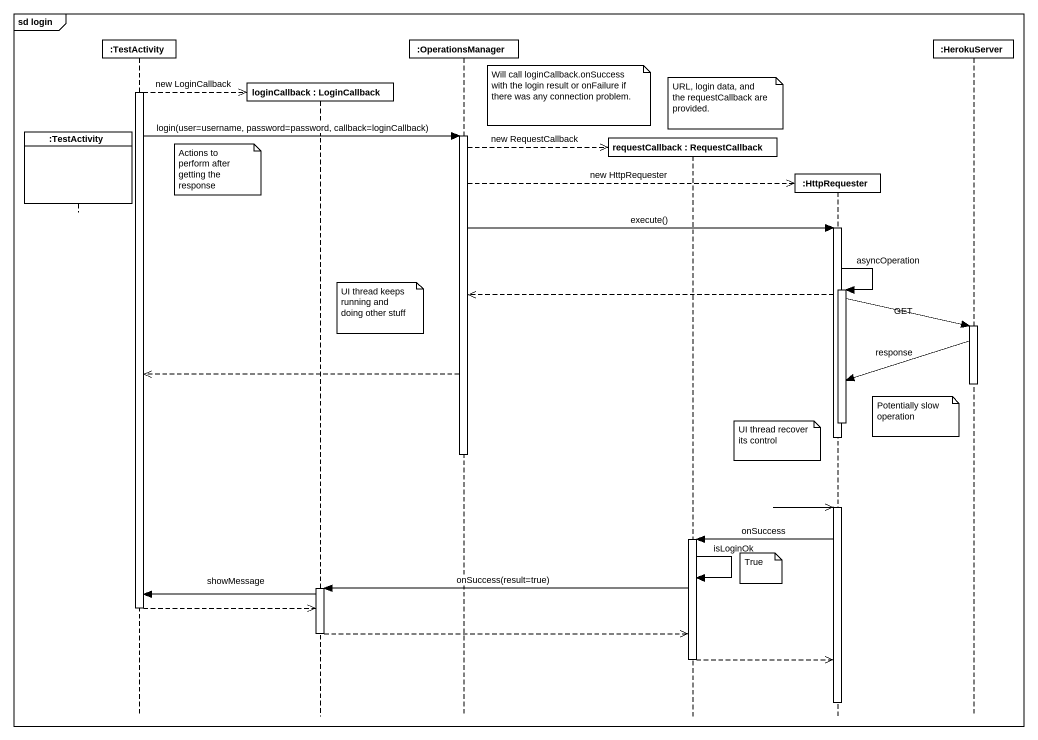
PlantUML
@startuml
mainframe sd login
hide footbox
participant ":TestActivity" as TestActivity
participant ":TestActivity" as TestActivity_2
participant "loginCallback : LoginCallback" as loginCallback
participant ":OperationsManager" as OperationsManager
participant "requestCallback : RequestCallback" as requestCallback
participant ":HttpRequester" as HttpRequester
participant ":HerokuServer" as HerokuServer

activate TestActivity_2
TestActivity_2 -->> loginCallback ** : new LoginCallback
note right of OperationsManager : Will call loginCallback.onSuccess with the login result or onFailure if there was any connection problem.
note over requestCallback : URL, login data, and the requestCallback are provided.
TestActivity_2 -> OperationsManager : login(user=username, password=password, callback=loginCallback)
activate OperationsManager
OperationsManager -->> requestCallback ** : new RequestCallback
note right of TestActivity_2 : Actions to perform after getting the response
OperationsManager -->> HttpRequester ** : new HttpRequester
OperationsManager -> HttpRequester : execute()
activate HttpRequester
HttpRequester -> HttpRequester : asyncOperation
activate HttpRequester
HttpRequester -->> OperationsManager
HttpRequester -> HerokuServer : GET
note right of loginCallback : UI thread keeps running and doing other stuff
activate HerokuServer
HerokuServer -> HttpRequester : response
OperationsManager -->> TestActivity_2
deactivate HerokuServer
note left of HerokuServer : Potentially slow operation
deactivate HttpRequester
deactivate HttpRequester
note left of HttpRequester : UI thread recover its control
deactivate OperationsManager
HttpRequester ->> HttpRequester
activate HttpRequester
HttpRequester -> requestCallback : onSuccess
activate requestCallback
note right of requestCallback : True
requestCallback -> requestCallback : isLoginOk
requestCallback -> loginCallback : onSuccess(result=true)
activate loginCallback
loginCallback -> TestActivity_2 : showMessage
TestActivity_2 -->> loginCallback
deactivate TestActivity_2
loginCallback -->> requestCallback
deactivate loginCallback
requestCallback -->> HttpRequester
deactivate requestCallback
deactivate HttpRequester
@enduml
